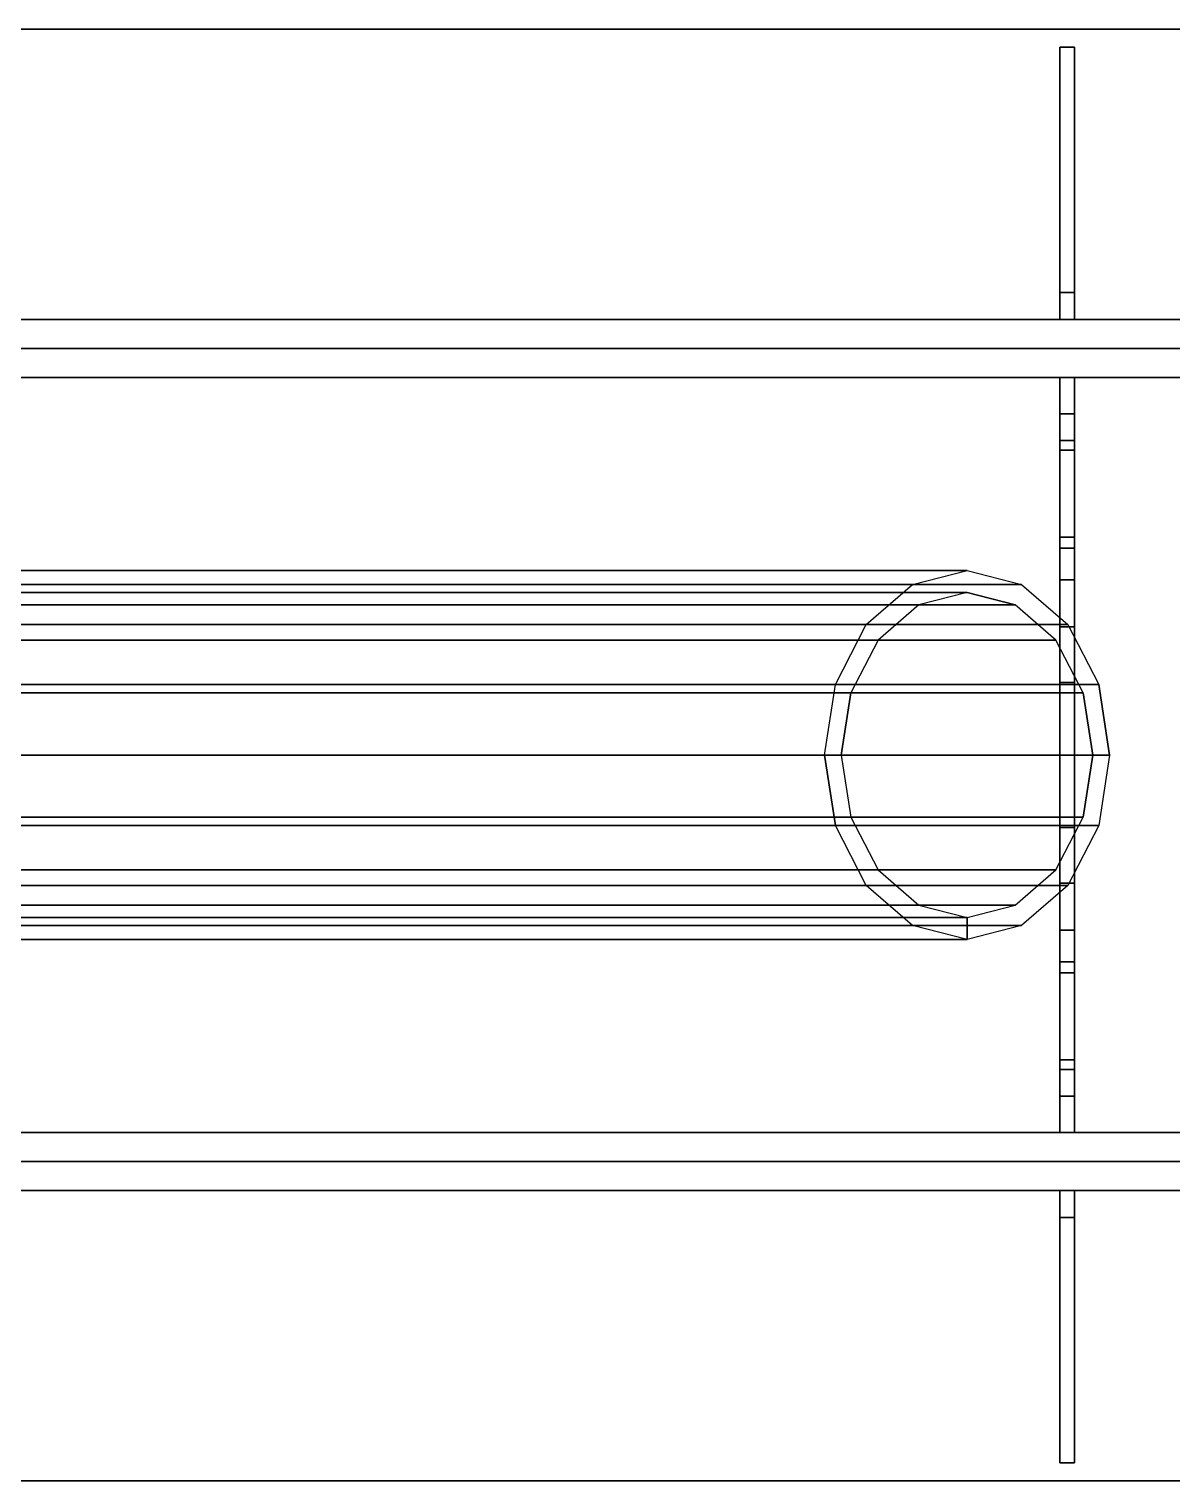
# Model space of a CAD drawing. Header units: inches. Extents: x 90815 to 105310, y 3285 to 27465.
# Drawn here: x 102163 to 103736, y 14000 to 16000 of the extents above; entities that cross this region are included whole.
import ezdxf

# ---------------------------------------------------------------- set-up
doc = ezdxf.new("R2010")
doc.units = ezdxf.units.IN
doc.header["$MEASUREMENT"] = 0
doc.layers.get('0').update_dxf_attribs({"linetype": 'CONTINUOUS'})
doc.layers.add('1', color=7, linetype='CONTINUOUS')

# ---------------------------------------------------------------- blocks, each defined once
blk = doc.blocks.new('E1-BT2A')
at = {"color": 3}
for points in [[(93050, 16000, 7065), (93050, 16000, 7145), (105310, 16000, 7145), (105310, 16000, 7065)], [(105310, 14000, 7065), (105310, 14000, 7145), (93050, 14000, 7145), (93050, 14000, 7065)]]:
    blk.add_3dface(points, dxfattribs=at)
for points, invisible_edges in [([(93050, 16000, 7065), (105310, 16000, 7065), (93050, 14000, 7065)], 10), ([(105310, 14000, 7065), (93050, 14000, 7065), (105310, 16000, 7065)], 10), ([(93050, 14000, 7145), (105310, 16000, 7145), (93050, 16000, 7145), (93050, 14000, 7145)], 9), ([(105310, 16000, 7145), (93050, 14000, 7145), (105310, 14000, 7145), (105310, 16000, 7145)], 9)]:
    blk.add_3dface(points, dxfattribs=dict(at, invisible_edges=invisible_edges))
blk = doc.blocks.new('E1-BT1A')
at = {"color": 3}
for points in [[(93050, 16000, 1960), (93050, 16000, 2000), (105310, 16000, 2000), (105310, 16000, 1960)], [(105310, 14000, 1960), (105310, 14000, 2000), (93050, 14000, 2000), (93050, 14000, 1960)]]:
    blk.add_3dface(points, dxfattribs=at)
for points, invisible_edges in [([(93050, 16000, 1960), (105310, 16000, 1960), (93050, 14000, 1960)], 10), ([(105310, 14000, 1960), (93050, 14000, 1960), (105310, 16000, 1960)], 10), ([(93050, 14000, 2000), (105310, 16000, 2000), (93050, 16000, 2000), (93050, 14000, 2000)], 9), ([(105310, 16000, 2000), (93050, 14000, 2000), (105310, 14000, 2000), (105310, 16000, 2000)], 9)]:
    blk.add_3dface(points, dxfattribs=dict(at, invisible_edges=invisible_edges))
blk = doc.blocks.new('E1-BS2A')
at = {"color": 3}
for points in [[(93050, 16000, 5145), (93050, 16000, 5225), (105310, 16000, 5225), (105310, 16000, 5145)], [(105310, 14000, 5145), (105310, 14000, 5225), (93050, 14000, 5225), (93050, 14000, 5145)]]:
    blk.add_3dface(points, dxfattribs=at)
for points, invisible_edges in [([(93050, 16000, 5145), (105310, 16000, 5145), (93050, 14000, 5145)], 10), ([(105310, 14000, 5145), (93050, 14000, 5145), (105310, 16000, 5145)], 10), ([(93050, 14000, 5225), (105310, 16000, 5225), (93050, 16000, 5225), (93050, 14000, 5225)], 9), ([(105310, 16000, 5225), (93050, 14000, 5225), (105310, 14000, 5225), (105310, 16000, 5225)], 9)]:
    blk.add_3dface(points, dxfattribs=dict(at, invisible_edges=invisible_edges))
blk = doc.blocks.new('E1-BS1A')
at = {"color": 3}
for points in [[(93050, 16000), (93050, 16000, 40), (105310, 16000, 40), (105310, 16000)], [(105310, 14000), (105310, 14000, 40), (93050, 14000, 40), (93050, 14000)]]:
    blk.add_3dface(points, dxfattribs=at)
for points, invisible_edges in [([(93050, 16000), (105310, 16000), (93050, 14000)], 10), ([(105310, 14000), (93050, 14000), (105310, 16000)], 10), ([(93050, 14000, 40), (105310, 16000, 40), (93050, 16000, 40), (93050, 14000, 40)], 9), ([(105310, 16000, 40), (93050, 14000, 40), (105310, 14000, 40), (105310, 16000, 40)], 9)]:
    blk.add_3dface(points, dxfattribs=dict(at, invisible_edges=invisible_edges))
blk = doc.blocks.new('E1-BL2C-P2-5')
at = {"color": 6}
for points in [[(103582, 15470, 6978.4), (103602, 15470, 6978.4), (103602, 15520, 6965), (103582, 15520, 6965)], [(103582, 15520, 6965), (103602, 15520, 6965), (103602, 15520, 5325), (103582, 15520, 5325)], [(103582, 15520, 5325), (103602, 15520, 5325), (103602, 15470, 5311.6), (103582, 15470, 5311.6)], [(103582, 15433.4, 7015), (103602, 15433.4, 7015), (103602, 15470, 6978.4), (103582, 15470, 6978.4)], [(103582, 15470, 5311.6), (103602, 15470, 5311.6), (103602, 15433.4, 5275), (103582, 15433.4, 5275)], [(103582, 15420, 7065), (103602, 15420, 7065), (103602, 15433.4, 7015), (103582, 15433.4, 7015)], [(103582, 15433.4, 5275), (103602, 15433.4, 5275), (103602, 15420, 5225), (103582, 15420, 5225)], [(103582, 14580, 7065), (103602, 14580, 7065), (103602, 15420, 7065), (103582, 15420, 7065)], [(103582, 15420, 5225), (103602, 15420, 5225), (103602, 14580, 5225), (103582, 14580, 5225)], [(103582, 15284.8, 5948.5), (103602, 15284.8, 5948.5), (103602, 15300, 6025), (103582, 15300, 6025)], [(103582, 15300, 6025), (103602, 15300, 6025), (103602, 15300, 6265), (103582, 15300, 6265)], [(103582, 15300, 6265), (103602, 15300, 6265), (103602, 15284.8, 6341.5), (103582, 15284.8, 6341.5)], [(103582, 15241.4, 5883.6), (103602, 15241.4, 5883.6), (103602, 15284.8, 5948.5), (103582, 15284.8, 5948.5)], [(103582, 15284.8, 6341.5), (103602, 15284.8, 6341.5), (103602, 15241.4, 6406.4), (103582, 15241.4, 6406.4)], [(103582, 15176.5, 5840.2), (103602, 15176.5, 5840.2), (103602, 15241.4, 5883.6), (103582, 15241.4, 5883.6)], [(103582, 15241.4, 6406.4), (103602, 15241.4, 6406.4), (103602, 15176.5, 6449.8), (103582, 15176.5, 6449.8)], [(103582, 15100, 5825), (103602, 15100, 5825), (103602, 15176.5, 5840.2), (103582, 15176.5, 5840.2)], [(103582, 15176.5, 6449.8), (103602, 15176.5, 6449.8), (103602, 15100, 6465), (103582, 15100, 6465)], [(103582, 14900, 5825), (103602, 14900, 5825), (103602, 15100, 5825), (103582, 15100, 5825)], [(103582, 15100, 6465), (103602, 15100, 6465), (103602, 14900, 6465), (103582, 14900, 6465)], [(103582, 14823.5, 5840.2), (103602, 14823.5, 5840.2), (103602, 14900, 5825), (103582, 14900, 5825)], [(103582, 14900, 6465), (103602, 14900, 6465), (103602, 14823.5, 6449.8), (103582, 14823.5, 6449.8)], [(103582, 14758.6, 5883.6), (103602, 14758.6, 5883.6), (103602, 14823.5, 5840.2), (103582, 14823.5, 5840.2)], [(103582, 14823.5, 6449.8), (103602, 14823.5, 6449.8), (103602, 14758.6, 6406.4), (103582, 14758.6, 6406.4)], [(103582, 14715.2, 5948.5), (103602, 14715.2, 5948.5), (103602, 14758.6, 5883.6), (103582, 14758.6, 5883.6)], [(103582, 14758.6, 6406.4), (103602, 14758.6, 6406.4), (103602, 14715.2, 6341.5), (103582, 14715.2, 6341.5)], [(103582, 14700, 6025), (103602, 14700, 6025), (103602, 14715.2, 5948.5), (103582, 14715.2, 5948.5)], [(103582, 14715.2, 6341.5), (103602, 14715.2, 6341.5), (103602, 14700, 6265), (103582, 14700, 6265)], [(103582, 14700, 6265), (103602, 14700, 6265), (103602, 14700, 6025), (103582, 14700, 6025)], [(103582, 14580, 5225), (103602, 14580, 5225), (103602, 14566.6, 5275), (103582, 14566.6, 5275)], [(103582, 14566.6, 7015), (103602, 14566.6, 7015), (103602, 14580, 7065), (103582, 14580, 7065)], [(103582, 14566.6, 5275), (103602, 14566.6, 5275), (103602, 14530, 5311.6), (103582, 14530, 5311.6)], [(103582, 14530, 6978.4), (103602, 14530, 6978.4), (103602, 14566.6, 7015), (103582, 14566.6, 7015)], [(103582, 14530, 5311.6), (103602, 14530, 5311.6), (103602, 14480, 5325), (103582, 14480, 5325)], [(103582, 14480, 6965), (103602, 14480, 6965), (103602, 14530, 6978.4), (103582, 14530, 6978.4)], [(103582, 14480, 5325), (103602, 14480, 5325), (103602, 14480, 6965), (103582, 14480, 6965)]]:
    blk.add_3dface(points, dxfattribs=at)
for points, invisible_edges in [([(103582, 14480, 5325), (103582, 15520, 5325), (103582, 14530, 5311.6)], 15), ([(103582, 15470, 5311.6), (103582, 14530, 5311.6), (103582, 15520, 5325)], 15), ([(103582, 14480, 6965), (103582, 15520, 6965), (103582, 14900, 6465)], 15), ([(103582, 15520, 5325), (103582, 14480, 5325), (103582, 15100, 5825)], 15), ([(103582, 15520, 5325), (103582, 15100, 5825), (103582, 15176.5, 5840.2)], 15), ([(103582, 15520, 5325), (103582, 15176.5, 5840.2), (103582, 15241.4, 5883.6)], 15), ([(103582, 15520, 5325), (103582, 15241.4, 5883.6), (103582, 15284.8, 5948.5)], 15), ([(103582, 15520, 5325), (103582, 15284.8, 5948.5), (103582, 15300, 6025)], 15), ([(103582, 15520, 5325), (103582, 15300, 6025), (103582, 15300, 6265)], 13), ([(103582, 15520, 5325), (103582, 15300, 6265), (103582, 15284.8, 6341.5)], 15), ([(103582, 15100, 6465), (103582, 14900, 6465), (103582, 15520, 6965)], 14), ([(103582, 15176.5, 6449.8), (103582, 15100, 6465), (103582, 15520, 6965)], 15), ([(103582, 15241.4, 6406.4), (103582, 15176.5, 6449.8), (103582, 15520, 6965)], 15), ([(103582, 15284.8, 6341.5), (103582, 15241.4, 6406.4), (103582, 15520, 6965)], 15), ([(103582, 15520, 5325), (103582, 15284.8, 6341.5), (103582, 15520, 6965)], 11), ([(103582, 15520, 6965), (103582, 14480, 6965), (103582, 15470, 6978.4)], 15), ([(103602, 14530, 5311.6), (103602, 15520, 5325), (103602, 14480, 5325), (103602, 14530, 5311.6)], 15), ([(103602, 15520, 5325), (103602, 14530, 5311.6), (103602, 15470, 5311.6), (103602, 15520, 5325)], 15), ([(103602, 14900, 6465), (103602, 15520, 6965), (103602, 14480, 6965), (103602, 14900, 6465)], 15), ([(103602, 15100, 5825), (103602, 14480, 5325), (103602, 15520, 5325), (103602, 15100, 5825)], 15), ([(103602, 15176.5, 5840.2), (103602, 15100, 5825), (103602, 15520, 5325), (103602, 15176.5, 5840.2)], 15), ([(103602, 15241.4, 5883.6), (103602, 15176.5, 5840.2), (103602, 15520, 5325), (103602, 15241.4, 5883.6)], 15), ([(103602, 15284.8, 5948.5), (103602, 15241.4, 5883.6), (103602, 15520, 5325), (103602, 15284.8, 5948.5)], 15), ([(103602, 15300, 6025), (103602, 15284.8, 5948.5), (103602, 15520, 5325), (103602, 15300, 6025)], 15), ([(103602, 15300, 6265), (103602, 15300, 6025), (103602, 15520, 5325), (103602, 15300, 6265)], 14), ([(103602, 15284.8, 6341.5), (103602, 15300, 6265), (103602, 15520, 5325), (103602, 15284.8, 6341.5)], 15), ([(103602, 15520, 6965), (103602, 14900, 6465), (103602, 15100, 6465), (103602, 15520, 6965)], 13), ([(103602, 15520, 6965), (103602, 15100, 6465), (103602, 15176.5, 6449.8), (103602, 15520, 6965)], 15), ([(103602, 15520, 6965), (103602, 15176.5, 6449.8), (103602, 15241.4, 6406.4), (103602, 15520, 6965)], 15), ([(103602, 15520, 6965), (103602, 15241.4, 6406.4), (103602, 15284.8, 6341.5), (103602, 15520, 6965)], 15), ([(103602, 15520, 6965), (103602, 15284.8, 6341.5), (103602, 15520, 5325), (103602, 15520, 6965)], 11), ([(103602, 15470, 6978.4), (103602, 14480, 6965), (103602, 15520, 6965), (103602, 15470, 6978.4)], 15), ([(103582, 14530, 5311.6), (103582, 15470, 5311.6), (103582, 14566.6, 5275)], 15), ([(103582, 15433.4, 5275), (103582, 14566.6, 5275), (103582, 15470, 5311.6)], 15), ([(103582, 14530, 6978.4), (103582, 15470, 6978.4), (103582, 14480, 6965)], 15), ([(103582, 15470, 6978.4), (103582, 14530, 6978.4), (103582, 15433.4, 7015)], 15), ([(103602, 14566.6, 5275), (103602, 15470, 5311.6), (103602, 14530, 5311.6), (103602, 14566.6, 5275)], 15), ([(103602, 15470, 5311.6), (103602, 14566.6, 5275), (103602, 15433.4, 5275), (103602, 15470, 5311.6)], 15), ([(103602, 14480, 6965), (103602, 15470, 6978.4), (103602, 14530, 6978.4), (103602, 14480, 6965)], 15), ([(103602, 15433.4, 7015), (103602, 14530, 6978.4), (103602, 15470, 6978.4), (103602, 15433.4, 7015)], 15), ([(103582, 14566.6, 5275), (103582, 15433.4, 5275), (103582, 15420, 5225)], 15), ([(103582, 14566.6, 7015), (103582, 15433.4, 7015), (103582, 14530, 6978.4)], 15), ([(103582, 15433.4, 7015), (103582, 14566.6, 7015), (103582, 15420, 7065)], 15), ([(103582, 14566.6, 5275), (103582, 15420, 5225), (103582, 14580, 5225)], 13), ([(103582, 14580, 7065), (103582, 15420, 7065), (103582, 14566.6, 7015)], 14), ([(103602, 15420, 5225), (103602, 15433.4, 5275), (103602, 14566.6, 5275), (103602, 15420, 5225)], 15), ([(103602, 14530, 6978.4), (103602, 15433.4, 7015), (103602, 14566.6, 7015), (103602, 14530, 6978.4)], 15), ([(103602, 15420, 7065), (103602, 14566.6, 7015), (103602, 15433.4, 7015), (103602, 15420, 7065)], 15), ([(103602, 14580, 5225), (103602, 15420, 5225), (103602, 14566.6, 5275), (103602, 14580, 5225)], 14), ([(103602, 14566.6, 7015), (103602, 15420, 7065), (103602, 14580, 7065), (103602, 14566.6, 7015)], 13), ([(103582, 14900, 5825), (103582, 15100, 5825), (103582, 14480, 5325)], 14), ([(103602, 14480, 5325), (103602, 15100, 5825), (103602, 14900, 5825), (103602, 14480, 5325)], 13), ([(103582, 14480, 6965), (103582, 14900, 6465), (103582, 14823.5, 6449.8)], 15), ([(103582, 14823.5, 5840.2), (103582, 14900, 5825), (103582, 14480, 5325)], 15), ([(103602, 14823.5, 6449.8), (103602, 14900, 6465), (103602, 14480, 6965), (103602, 14823.5, 6449.8)], 15), ([(103602, 14480, 5325), (103602, 14900, 5825), (103602, 14823.5, 5840.2), (103602, 14480, 5325)], 15), ([(103582, 14480, 6965), (103582, 14823.5, 6449.8), (103582, 14758.6, 6406.4)], 15), ([(103582, 14758.6, 5883.6), (103582, 14823.5, 5840.2), (103582, 14480, 5325)], 15), ([(103602, 14758.6, 6406.4), (103602, 14823.5, 6449.8), (103602, 14480, 6965), (103602, 14758.6, 6406.4)], 15), ([(103602, 14480, 5325), (103602, 14823.5, 5840.2), (103602, 14758.6, 5883.6), (103602, 14480, 5325)], 15), ([(103582, 14480, 6965), (103582, 14758.6, 6406.4), (103582, 14715.2, 6341.5)], 15), ([(103582, 14715.2, 5948.5), (103582, 14758.6, 5883.6), (103582, 14480, 5325)], 15), ([(103602, 14715.2, 6341.5), (103602, 14758.6, 6406.4), (103602, 14480, 6965), (103602, 14715.2, 6341.5)], 15), ([(103602, 14480, 5325), (103602, 14758.6, 5883.6), (103602, 14715.2, 5948.5), (103602, 14480, 5325)], 15), ([(103582, 14480, 6965), (103582, 14715.2, 6341.5), (103582, 14700, 6265)], 15), ([(103582, 14480, 6965), (103582, 14700, 6025), (103582, 14715.2, 5948.5)], 15), ([(103582, 14480, 6965), (103582, 14715.2, 5948.5), (103582, 14480, 5325)], 11), ([(103582, 14480, 6965), (103582, 14700, 6265), (103582, 14700, 6025)], 13), ([(103602, 14700, 6265), (103602, 14715.2, 6341.5), (103602, 14480, 6965), (103602, 14700, 6265)], 15), ([(103602, 14715.2, 5948.5), (103602, 14700, 6025), (103602, 14480, 6965), (103602, 14715.2, 5948.5)], 15), ([(103602, 14480, 5325), (103602, 14715.2, 5948.5), (103602, 14480, 6965), (103602, 14480, 5325)], 11), ([(103602, 14700, 6025), (103602, 14700, 6265), (103602, 14480, 6965), (103602, 14700, 6025)], 14)]:
    blk.add_3dface(points, dxfattribs=dict(at, invisible_edges=invisible_edges))
blk = doc.blocks.new('E1-BL2C')
at = {"color": 3}
for points in [[(103582.015625, 15637, 7065), (103602.015625, 15637, 7065), (103602.015625, 15975, 7065), (103582.015625, 15975, 7065)], [(103582.015625, 15975, 7065), (103602.015625, 15975, 7065), (103602.015625, 15975, 5225), (103582.015625, 15975, 5225)], [(103582.015625, 15975, 5225), (103602.015625, 15975, 5225), (103602.015625, 15637, 5225), (103582.015625, 15637, 5225)], [(103582.015625, 15600, 7028), (103602.015625, 15600, 7028), (103602.015625, 15637, 7065), (103582.015625, 15637, 7065)], [(103582.015625, 15637, 5225), (103602.015625, 15637, 5225), (103602.015625, 15600, 5262), (103582.015625, 15600, 5262)], [(99170, 15600, 7065), (99170, 15520, 7065), (105290, 15520, 7065), (105290, 15600, 7065)], [(105290, 15600, 5225), (105290, 15520, 5225), (99170, 15520, 5225), (99170, 15600, 5225)], [(103582.015625, 15600, 5262), (103602.015625, 15600, 5262), (103602.015625, 15600, 7028), (103582.015625, 15600, 7028)]]:
    blk.add_3dface(points, dxfattribs=at)
for points, invisible_edges in [([(103582.015625, 15975, 7065), (103582.015625, 15975, 5225), (103582.015625, 15637, 7065)], 10), ([(103582.015625, 15637, 5225), (103582.015625, 15637, 7065), (103582.015625, 15975, 5225)], 11), ([(103602.015625, 15637, 7065), (103602.015625, 15975, 5225), (103602.015625, 15975, 7065), (103602.015625, 15637, 7065)], 9), ([(103602.015625, 15975, 5225), (103602.015625, 15637, 7065), (103602.015625, 15637, 5225), (103602.015625, 15975, 5225)], 11), ([(103582.015625, 15637, 7065), (103582.015625, 15637, 5225), (103582.015625, 15600, 7028)], 11), ([(103582.015625, 15600, 5262), (103582.015625, 15600, 7028), (103582.015625, 15637, 5225)], 10), ([(103602.015625, 15600, 7028), (103602.015625, 15637, 5225), (103602.015625, 15637, 7065), (103602.015625, 15600, 7028)], 11), ([(103602.015625, 15637, 5225), (103602.015625, 15600, 7028), (103602.015625, 15600, 5262), (103602.015625, 15637, 5225)], 9), ([(99170, 15600, 7065), (105290, 15600, 7065), (105310, 15600, 7045)], 12), ([(99170, 15600, 7065), (105310, 15600, 7045), (105310, 15600, 5245)], 13), ([(99170, 15600, 7065), (105310, 15600, 5245), (99170, 15600, 5225)], 11), ([(105290, 15600, 5225), (99170, 15600, 5225), (105310, 15600, 5245)], 10), ([(105310, 15520, 7045), (105290, 15520, 7065), (99170, 15520, 7065), (105310, 15520, 7045)], 12), ([(105310, 15520, 5245), (105310, 15520, 7045), (99170, 15520, 7065), (105310, 15520, 5245)], 14), ([(99170, 15520, 5225), (105310, 15520, 5245), (99170, 15520, 7065), (99170, 15520, 5225)], 11), ([(105310, 15520, 5245), (99170, 15520, 5225), (105290, 15520, 5225), (105310, 15520, 5245)], 9)]:
    blk.add_3dface(points, dxfattribs=dict(at, invisible_edges=invisible_edges))
blk = doc.blocks.new('E1-BL2A')
at = {"color": 3}
for points, invisible_edges in [([(93067.7, 15600, 1942.3), (105310, 15600, 1940), (93050, 15600, 1935)], 15), ([(93050, 15600, 65), (105310, 15600, 60), (93067.7, 15600, 57.7)], 15), ([(105310, 15600, 60), (93050, 15600, 65), (93050, 15600, 1935)], 13), ([(105310, 15600, 60), (93050, 15600, 1935), (105310, 15600, 1940)], 11), ([(105290, 15600, 40), (93075, 15600, 40), (93067.7, 15600, 57.7)], 14), ([(105290, 15600, 40), (93067.7, 15600, 57.7), (105310, 15600, 60)], 11), ([(93075, 15600, 1960), (105290, 15600, 1960), (93067.7, 15600, 1942.3)], 14), ([(105310, 15600, 1940), (93067.7, 15600, 1942.3), (105290, 15600, 1960)], 11), ([(93050, 15560, 1935), (105310, 15560, 1940), (93067.7, 15560, 1942.3), (93050, 15560, 1935)], 15), ([(93067.7, 15560, 57.7), (105310, 15560, 60), (93050, 15560, 65), (93067.7, 15560, 57.7)], 15), ([(93050, 15560, 1935), (93050, 15560, 65), (105310, 15560, 60), (93050, 15560, 1935)], 14), ([(105310, 15560, 1940), (93050, 15560, 1935), (105310, 15560, 60), (105310, 15560, 1940)], 11), ([(93067.7, 15560, 57.7), (93075, 15560, 40), (105290, 15560, 40), (93067.7, 15560, 57.7)], 13), ([(105310, 15560, 60), (93067.7, 15560, 57.7), (105290, 15560, 40), (105310, 15560, 60)], 11), ([(93067.7, 15560, 1942.3), (105290, 15560, 1960), (93075, 15560, 1960), (93067.7, 15560, 1942.3)], 13), ([(105290, 15560, 1960), (93067.7, 15560, 1942.3), (105310, 15560, 1940), (105290, 15560, 1960)], 11)]:
    blk.add_3dface(points, dxfattribs=dict(at, invisible_edges=invisible_edges))
for points in [[(93075, 15600, 1960), (93075, 15560, 1960), (105290, 15560, 1960), (105290, 15600, 1960)], [(105290, 15600, 40), (105290, 15560, 40), (93075, 15560, 40), (93075, 15600, 40)]]:
    blk.add_3dface(points, dxfattribs=at)
blk = doc.blocks.new('E1-BL1C')
at = {"color": 3}
for points in [[(99170, 14480, 7065), (99170, 14400, 7065), (105290, 14400, 7065), (105290, 14480, 7065)], [(105290, 14480, 5225), (105290, 14400, 5225), (99170, 14400, 5225), (99170, 14480, 5225)], [(103582.015625, 14400, 7028), (103602.015625, 14400, 7028), (103602.015625, 14400, 5262), (103582.015625, 14400, 5262)], [(103582.015625, 14400, 5262), (103602.015625, 14400, 5262), (103602.015625, 14363, 5225), (103582.015625, 14363, 5225)], [(103582.015625, 14363, 7065), (103602.015625, 14363, 7065), (103602.015625, 14400, 7028), (103582.015625, 14400, 7028)], [(103582.015625, 14363, 5225), (103602.015625, 14363, 5225), (103602.015625, 14025, 5225), (103582.015625, 14025, 5225)], [(103582.015625, 14025, 7065), (103602.015625, 14025, 7065), (103602.015625, 14363, 7065), (103582.015625, 14363, 7065)], [(103582.015625, 14025, 5225), (103602.015625, 14025, 5225), (103602.015625, 14025, 7065), (103582.015625, 14025, 7065)]]:
    blk.add_3dface(points, dxfattribs=at)
for points, invisible_edges in [([(99170, 14480, 7065), (105290, 14480, 7065), (105310, 14480, 7045)], 12), ([(99170, 14480, 7065), (105310, 14480, 7045), (105310, 14480, 5245)], 13), ([(99170, 14480, 7065), (105310, 14480, 5245), (99170, 14480, 5225)], 11), ([(105290, 14480, 5225), (99170, 14480, 5225), (105310, 14480, 5245)], 10), ([(105310, 14400, 7045), (105290, 14400, 7065), (99170, 14400, 7065), (105310, 14400, 7045)], 12), ([(105310, 14400, 5245), (105310, 14400, 7045), (99170, 14400, 7065), (105310, 14400, 5245)], 14), ([(99170, 14400, 5225), (105310, 14400, 5245), (99170, 14400, 7065), (99170, 14400, 5225)], 11), ([(105310, 14400, 5245), (99170, 14400, 5225), (105290, 14400, 5225), (105310, 14400, 5245)], 9), ([(103582.015625, 14363, 5225), (103582.015625, 14400, 7028), (103582.015625, 14400, 5262)], 9), ([(103582.015625, 14400, 7028), (103582.015625, 14363, 5225), (103582.015625, 14363, 7065)], 11), ([(103602.015625, 14400, 5262), (103602.015625, 14400, 7028), (103602.015625, 14363, 5225), (103602.015625, 14400, 5262)], 10), ([(103602.015625, 14363, 7065), (103602.015625, 14363, 5225), (103602.015625, 14400, 7028), (103602.015625, 14363, 7065)], 11), ([(103582.015625, 14025, 5225), (103582.015625, 14363, 7065), (103582.015625, 14363, 5225)], 11), ([(103582.015625, 14363, 7065), (103582.015625, 14025, 5225), (103582.015625, 14025, 7065)], 9), ([(103602.015625, 14363, 5225), (103602.015625, 14363, 7065), (103602.015625, 14025, 5225), (103602.015625, 14363, 5225)], 11), ([(103602.015625, 14025, 7065), (103602.015625, 14025, 5225), (103602.015625, 14363, 7065), (103602.015625, 14025, 7065)], 10)]:
    blk.add_3dface(points, dxfattribs=dict(at, invisible_edges=invisible_edges))
blk = doc.blocks.new('E1-BL1A')
at = {"color": 6}
for points in [[(103454.2, 15254, 4986.1), (100870.9, 15254, 1841.1), (100795.7, 15234.7, 1902.8), (103379.1, 15234.7, 5047.8)], [(103529.3, 15234.7, 4924.4), (100946, 15234.7, 1779.4), (100870.9, 15254, 1841.1), (103454.2, 15254, 4986.1)], [(103379.1, 15234.7, 5047.8), (100795.7, 15234.7, 1902.8), (100732.1, 15179.6, 1955.1), (103315.4, 15179.6, 5100.1)], [(103387.9, 15206.9, 5040.5), (100804.6, 15206.9, 1895.5), (100870.9, 15224, 1841.1), (103454.2, 15224, 4986.1)], [(103454.2, 15224, 4986.1), (100870.9, 15224, 1841.1), (100937.1, 15206.9, 1786.7), (103520.4, 15206.9, 4931.7)], [(103593, 15179.6, 4872.1), (101009.6, 15179.6, 1727.1), (100946, 15234.7, 1779.4), (103529.3, 15234.7, 4924.4)], [(103331.8, 15158.4, 5086.6), (100748.5, 15158.4, 1941.6), (100804.6, 15206.9, 1895.5), (103387.9, 15206.9, 5040.5)], [(103520.4, 15206.9, 4931.7), (100937.1, 15206.9, 1786.7), (100993.2, 15158.4, 1740.5), (103576.6, 15158.4, 4885.5)], [(103315.4, 15179.6, 5100.1), (100732.1, 15179.6, 1955.1), (100689.5, 15097.2, 1990), (103272.9, 15097.2, 5135)], [(103635.5, 15097.2, 4837.1), (101052.2, 15097.2, 1692.1), (101009.6, 15179.6, 1727.1), (103593, 15179.6, 4872.1)], [(103294.3, 15085.7, 5117.4), (100710.9, 15085.7, 1972.4), (100748.5, 15158.4, 1941.6), (103331.8, 15158.4, 5086.6)], [(103576.6, 15158.4, 4885.5), (100993.2, 15158.4, 1740.5), (101030.8, 15085.7, 1709.7), (103614.1, 15085.7, 4854.7)], [(103272.9, 15097.2, 5135), (100689.5, 15097.2, 1990), (100674.6, 15000, 2002.3), (103257.9, 15000, 5147.3)], [(103281.1, 15000, 5128.2), (100697.8, 15000, 1983.2), (100710.9, 15085.7, 1972.4), (103294.3, 15085.7, 5117.4)], [(103614.1, 15085.7, 4854.7), (101030.8, 15085.7, 1709.7), (101043.9, 15000, 1698.9), (103627.3, 15000, 4843.9)], [(103650.5, 15000, 4824.8), (101067.1, 15000, 1679.8), (101052.2, 15097.2, 1692.1), (103635.5, 15097.2, 4837.1)], [(103257.9, 15000, 5147.3), (100674.6, 15000, 2002.3), (100689.5, 14902.8, 1990), (103272.9, 14902.8, 5135)], [(103294.3, 14914.3, 5117.4), (100710.9, 14914.3, 1972.4), (100697.8, 15000, 1983.2), (103281.1, 15000, 5128.2)], [(103627.3, 15000, 4843.9), (101043.9, 15000, 1698.9), (101030.8, 14914.3, 1709.7), (103614.1, 14914.3, 4854.7)], [(103635.5, 14902.8, 4837.1), (101052.2, 14902.8, 1692.1), (101067.1, 15000, 1679.8), (103650.5, 15000, 4824.8)], [(103272.9, 14902.8, 5135), (100689.5, 14902.8, 1990), (100732.1, 14820.4, 1955.1), (103315.4, 14820.4, 5100.1)], [(103331.8, 14841.6, 5086.6), (100748.5, 14841.6, 1941.6), (100710.9, 14914.3, 1972.4), (103294.3, 14914.3, 5117.4)], [(103614.1, 14914.3, 4854.7), (101030.8, 14914.3, 1709.7), (100993.2, 14841.6, 1740.5), (103576.6, 14841.6, 4885.5)], [(103593, 14820.4, 4872.1), (101009.6, 14820.4, 1727.1), (101052.2, 14902.8, 1692.1), (103635.5, 14902.8, 4837.1)], [(103387.9, 14793.1, 5040.5), (100804.6, 14793.1, 1895.5), (100748.5, 14841.6, 1941.6), (103331.8, 14841.6, 5086.6)], [(103576.6, 14841.6, 4885.5), (100993.2, 14841.6, 1740.5), (100937.1, 14793.1, 1786.7), (103520.4, 14793.1, 4931.7)], [(103315.4, 14820.4, 5100.1), (100732.1, 14820.4, 1955.1), (100795.7, 14765.3, 1902.8), (103379.1, 14765.3, 5047.8)], [(103529.3, 14765.3, 4924.4), (100946, 14765.3, 1779.4), (101009.6, 14820.4, 1727.1), (103593, 14820.4, 4872.1)], [(103454.2, 14776, 4986.1), (100870.9, 14776, 1841.1), (100804.6, 14793.1, 1895.5), (103387.9, 14793.1, 5040.5)], [(103520.4, 14793.1, 4931.7), (100937.1, 14793.1, 1786.7), (100870.9, 14776, 1841.1), (103454.2, 14776, 4986.1)], [(103379.1, 14765.3, 5047.8), (100795.7, 14765.3, 1902.8), (100870.9, 14746, 1841.1), (103454.2, 14746, 4986.1)], [(103454.2, 14746, 4986.1), (100870.9, 14746, 1841.1), (100870.9, 14776, 1841.1), (103454.2, 14776, 4986.1)], [(103454.2, 14776, 4986.1), (100870.9, 14776, 1841.1), (100870.9, 14746, 1841.1), (103454.2, 14746, 4986.1)], [(103454.2, 14746, 4986.1), (100870.9, 14746, 1841.1), (100946, 14765.3, 1779.4), (103529.3, 14765.3, 4924.4)]]:
    blk.add_3dface(points, dxfattribs=at)
for points, invisible_edges in [([(103379.1, 15234.7, 5047.8), (103387.9, 15206.9, 5040.5), (103454.2, 15254, 4986.1)], 11), ([(103454.2, 15224, 4986.1), (103454.2, 15254, 4986.1), (103387.9, 15206.9, 5040.5)], 11), ([(103454.2, 15254, 4986.1), (103454.2, 15224, 4986.1), (103520.4, 15206.9, 4931.7)], 13), ([(103454.2, 15254, 4986.1), (103520.4, 15206.9, 4931.7), (103529.3, 15234.7, 4924.4)], 11), ([(103315.4, 15179.6, 5100.1), (103331.8, 15158.4, 5086.6), (103379.1, 15234.7, 5047.8)], 11), ([(103387.9, 15206.9, 5040.5), (103379.1, 15234.7, 5047.8), (103331.8, 15158.4, 5086.6)], 11), ([(103576.6, 15158.4, 4885.5), (103529.3, 15234.7, 4924.4), (103520.4, 15206.9, 4931.7)], 11), ([(103529.3, 15234.7, 4924.4), (103576.6, 15158.4, 4885.5), (103593, 15179.6, 4872.1)], 11), ([(103272.9, 15097.2, 5135), (103294.3, 15085.7, 5117.4), (103315.4, 15179.6, 5100.1)], 11), ([(103331.8, 15158.4, 5086.6), (103315.4, 15179.6, 5100.1), (103294.3, 15085.7, 5117.4)], 11), ([(103614.1, 15085.7, 4854.7), (103593, 15179.6, 4872.1), (103576.6, 15158.4, 4885.5)], 11), ([(103593, 15179.6, 4872.1), (103614.1, 15085.7, 4854.7), (103635.5, 15097.2, 4837.1)], 11), ([(103257.9, 15000, 5147.3), (103272.9, 14902.8, 5135), (103272.9, 15097.2, 5135)], 10), ([(103281.1, 15000, 5128.2), (103272.9, 15097.2, 5135), (103272.9, 14902.8, 5135)], 15), ([(103272.9, 15097.2, 5135), (103281.1, 15000, 5128.2), (103294.3, 15085.7, 5117.4)], 13), ([(103614.1, 15085.7, 4854.7), (103627.3, 15000, 4843.9), (103635.5, 15097.2, 4837.1)], 14), ([(103627.3, 15000, 4843.9), (103635.5, 14902.8, 4837.1), (103635.5, 15097.2, 4837.1)], 15), ([(103650.5, 15000, 4824.8), (103635.5, 15097.2, 4837.1), (103635.5, 14902.8, 4837.1)], 10), ([(103294.3, 14914.3, 5117.4), (103281.1, 15000, 5128.2), (103272.9, 14902.8, 5135)], 15), ([(103635.5, 14902.8, 4837.1), (103627.3, 15000, 4843.9), (103614.1, 14914.3, 4854.7)], 13), ([(103315.4, 14820.4, 5100.1), (103294.3, 14914.3, 5117.4), (103272.9, 14902.8, 5135)], 11), ([(103294.3, 14914.3, 5117.4), (103315.4, 14820.4, 5100.1), (103331.8, 14841.6, 5086.6)], 15), ([(103576.6, 14841.6, 4885.5), (103593, 14820.4, 4872.1), (103614.1, 14914.3, 4854.7)], 11), ([(103635.5, 14902.8, 4837.1), (103614.1, 14914.3, 4854.7), (103593, 14820.4, 4872.1)], 11), ([(103379.1, 14765.3, 5047.8), (103331.8, 14841.6, 5086.6), (103315.4, 14820.4, 5100.1)], 11), ([(103331.8, 14841.6, 5086.6), (103379.1, 14765.3, 5047.8), (103387.9, 14793.1, 5040.5)], 15), ([(103520.4, 14793.1, 4931.7), (103529.3, 14765.3, 4924.4), (103576.6, 14841.6, 4885.5)], 11), ([(103593, 14820.4, 4872.1), (103576.6, 14841.6, 4885.5), (103529.3, 14765.3, 4924.4)], 11), ([(103454.2, 14746, 4986.1), (103387.9, 14793.1, 5040.5), (103379.1, 14765.3, 5047.8)], 11), ([(103454.2, 14746, 4986.1), (103454.2, 14776, 4986.1), (103387.9, 14793.1, 5040.5)], 14), ([(103529.3, 14765.3, 4924.4), (103520.4, 14793.1, 4931.7), (103454.2, 14746, 4986.1)], 11), ([(103454.2, 14776, 4986.1), (103454.2, 14746, 4986.1), (103520.4, 14793.1, 4931.7)], 10)]:
    blk.add_3dface(points, dxfattribs=dict(at, invisible_edges=invisible_edges))
at = {"color": 3}
for points, invisible_edges in [([(93067.7, 14440, 1942.3), (105310, 14440, 1940), (93050, 14440, 1935)], 15), ([(93050, 14440, 65), (105310, 14440, 60), (93067.7, 14440, 57.7)], 15), ([(105310, 14440, 60), (93050, 14440, 65), (93050, 14440, 1935)], 13), ([(105310, 14440, 60), (93050, 14440, 1935), (105310, 14440, 1940)], 11), ([(105290, 14440, 40), (93075, 14440, 40), (93067.7, 14440, 57.7)], 14), ([(105290, 14440, 40), (93067.7, 14440, 57.7), (105310, 14440, 60)], 11), ([(93075, 14440, 1960), (105290, 14440, 1960), (93067.7, 14440, 1942.3)], 14), ([(105310, 14440, 1940), (93067.7, 14440, 1942.3), (105290, 14440, 1960)], 11), ([(93050, 14400, 1935), (105310, 14400, 1940), (93067.7, 14400, 1942.3), (93050, 14400, 1935)], 15), ([(93067.7, 14400, 57.7), (105310, 14400, 60), (93050, 14400, 65), (93067.7, 14400, 57.7)], 15), ([(93050, 14400, 1935), (93050, 14400, 65), (105310, 14400, 60), (93050, 14400, 1935)], 14), ([(105310, 14400, 1940), (93050, 14400, 1935), (105310, 14400, 60), (105310, 14400, 1940)], 11), ([(93067.7, 14400, 57.7), (93075, 14400, 40), (105290, 14400, 40), (93067.7, 14400, 57.7)], 13), ([(105310, 14400, 60), (93067.7, 14400, 57.7), (105290, 14400, 40), (105310, 14400, 60)], 11), ([(93067.7, 14400, 1942.3), (105290, 14400, 1960), (93075, 14400, 1960), (93067.7, 14400, 1942.3)], 13), ([(105290, 14400, 1960), (93067.7, 14400, 1942.3), (105310, 14400, 1940), (105290, 14400, 1960)], 11)]:
    blk.add_3dface(points, dxfattribs=dict(at, invisible_edges=invisible_edges))
for points in [[(93075, 14440, 1960), (93075, 14400, 1960), (105290, 14400, 1960), (105290, 14440, 1960)], [(105290, 14440, 40), (105290, 14400, 40), (93075, 14400, 40), (93075, 14440, 40)]]:
    blk.add_3dface(points, dxfattribs=at)

msp = doc.modelspace()

# ---------------------------------------------------------------- block references
at = {"layer": '1'}
for name in ['E1-BT2A', 'E1-BT1A', 'E1-BS2A', 'E1-BS1A', 'E1-BL2C', 'E1-BL2A', 'E1-BL2C-P2-5', 'E1-BL1A', 'E1-BL1C']:
    msp.add_blockref(name, (0, 0), dxfattribs=at)

doc.saveas('drawing.dxf')
